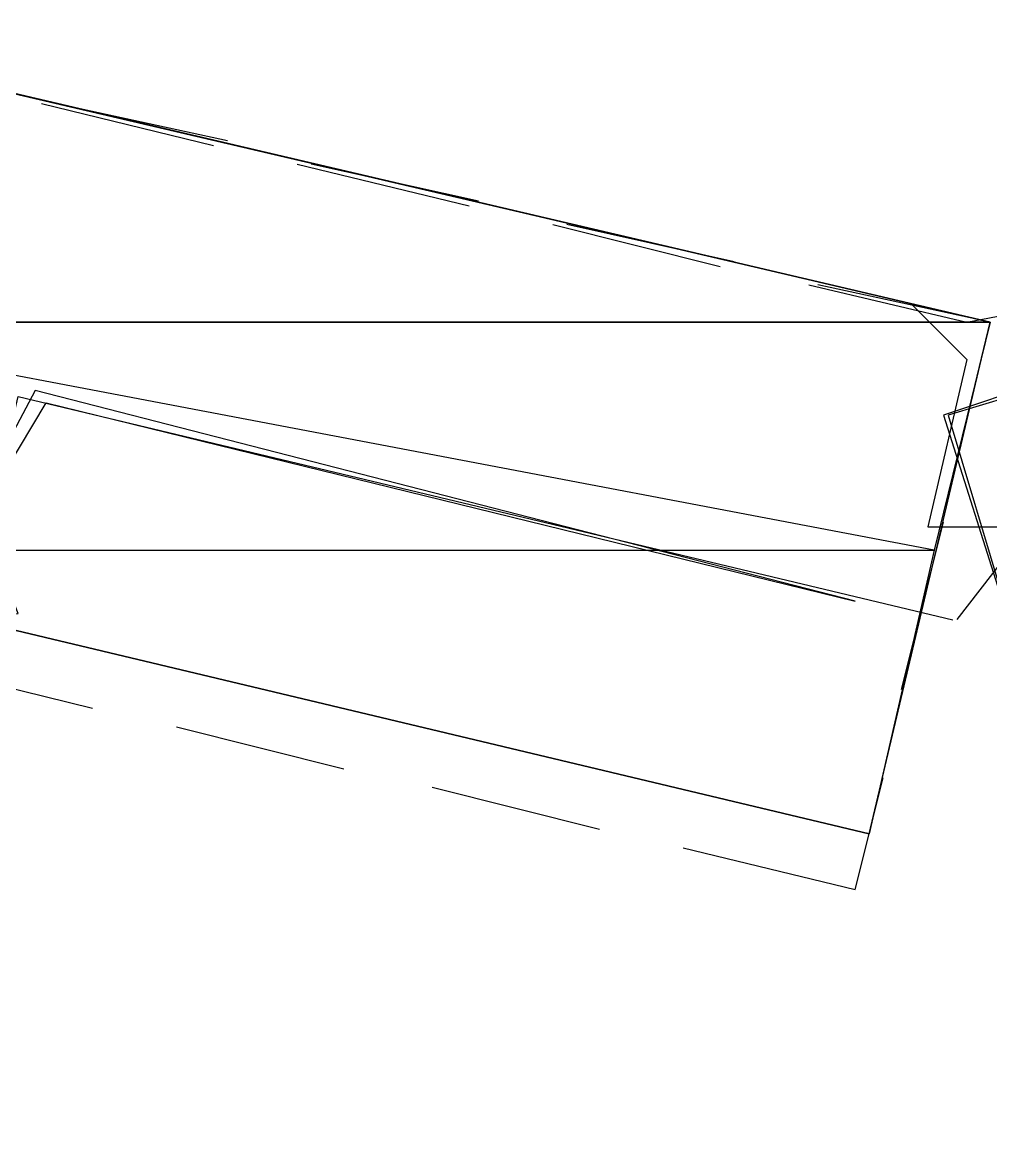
# Model space of a CAD drawing. Header units: feet. Extents: x -84 to 198, y -22 to 181.
# Drawn here: x 122.011 to 124.789, y 89.638 to 92.824 of the extents above; entities that cross this region are included whole.
import ezdxf

# ---------------------------------------------------------------- set-up
doc = ezdxf.new("R2010")
doc.units = ezdxf.units.FT
for name, color, linetype in [('A-AREA-COMUN', 252, 'CONTINUOUS'), ('A-LINEA', 7, 'CONTINUOUS'), ('A-MURO-CONCRETO', 8, 'CONTINUOUS')]:
    doc.layers.add(name, color=color, linetype=linetype)

msp = doc.modelspace()

# ---------------------------------------------------------------- linework, layer by layer
at = {"layer": 'A-AREA-COMUN'}
msp.add_lwpolyline([(120.8, 87.52), (121.36, 89.8844), (121.472, 91.0933), (122, 91.1289), (121.888, 91.4133), (122.08, 91.7333), (124.4, 91.1644), (122.048, 91.7689), (121.728, 91.1644), (121.312, 91.2533), (121.088, 91.4489), (121.312, 92.5689), (121.52, 92.7289), (124.56, 92.0178), (124.72, 91.8578), (124.608, 91.3778), (125.2, 91.3778), (128.288, 92.2844)], dxfattribs=at)
at = {"layer": 'A-LINEA'}
for p, q in [((124.6928, 91.1125), (138.3191, 108.6919)), ((122.0667, 92.5911), (122.56, 92.4711)), ((122.6, 92.4844), (122.1067, 92.5911)), ((122.8, 92.4178), (123.2933, 92.2978)), ((123.32, 92.3111), (122.84, 92.4178)), ((123.5333, 92.2444), (124.0133, 92.1244)), ((124.0533, 92.1378), (123.5733, 92.2444)), ((124.7867, 91.9644), (124.2933, 92.0711)), ((124.7067, 91.6311), (124.7867, 91.9644)), ((124.5333, 90.9111), (124.6533, 91.3911)), ((121.72, 90.9778), (122.2133, 90.8578)), ((122.4533, 90.8044), (122.9333, 90.6844)), ((123.1867, 90.6311), (123.6667, 90.5111))]:
    msp.add_line(p, q, dxfattribs=at)
for points in [[(124.44, 90.4978), (124.7867, 91.9644), (121.3733, 92.7644), (121.0267, 91.3111), (124.44, 90.4978)], [(124.2667, 92.0711), (124.72, 91.9644), (125.28, 92.0711)], [(124.9333, 91.7911), (124.6533, 91.6978), (124.8267, 91.1511), (125.1067, 91.2311), (124.9333, 91.7911)], [(124.9333, 91.7778), (124.6667, 91.6978), (124.8267, 91.1644), (125.0933, 91.2311), (124.9333, 91.7778)], [(117.0933, 59.0178), (114.4, 59.6578), (118.2, 75.6978), (122, 91.7511), (124.68, 91.1111)], [(123.9067, 90.4578), (124.4, 90.3378), (124.48, 90.6578)]]:
    msp.add_lwpolyline(points, dxfattribs=at)
at = {"layer": 'A-MURO-CONCRETO'}
for points in [[(121.3733, 92.7644), (124.7867, 91.9644), (121.1867, 91.9644), (121.3733, 92.7644), (121.3733, 92.7644)], [(121.1867, 91.9644), (121.0267, 91.3111), (124.6267, 91.3111), (121.1867, 91.9644)], [(121.1867, 91.9644), (124.7867, 91.9644), (124.6267, 91.3111), (121.1867, 91.9644), (121.1867, 91.9644)], [(121.0267, 91.3111), (124.6267, 91.3111), (124.44, 90.4978), (121.0267, 91.3111), (121.0267, 91.3111)]]:
    msp.add_lwpolyline(points, dxfattribs=at)

doc.saveas('drawing.dxf')
